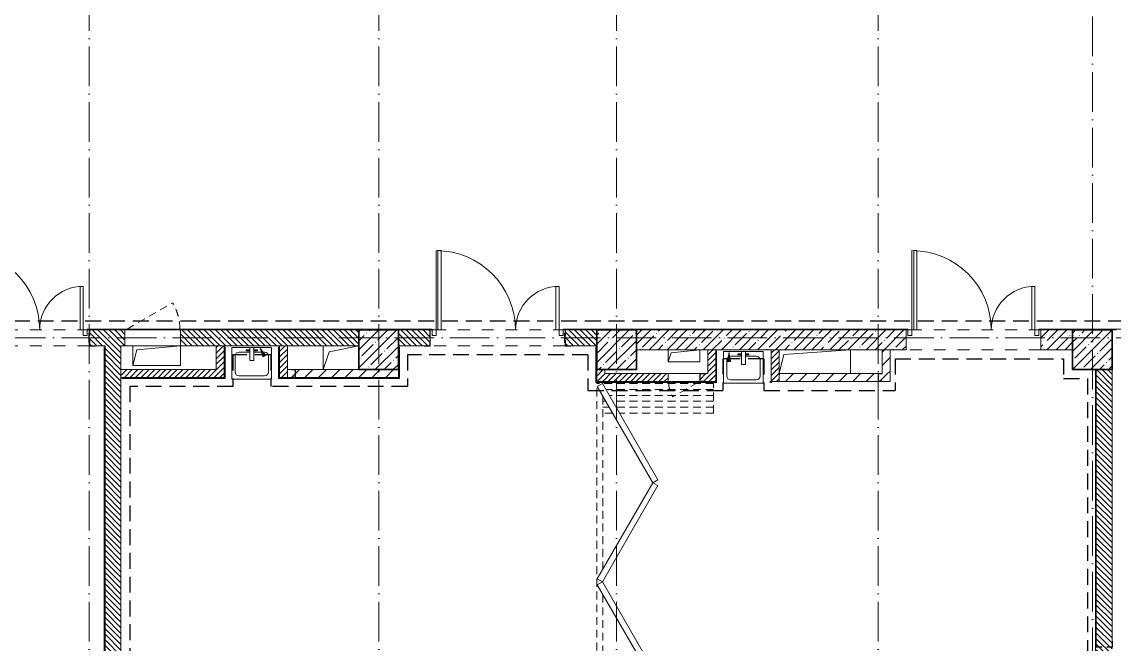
# Model space of a CAD drawing. Header units: millimetres. Extents: x -213536 to 1564669, y -45299 to 942238.
# Drawn here: x 462966 to 476741, y 505940 to 513787 of the extents above; entities that cross this region are included whole.
import ezdxf

# ---------------------------------------------------------------- set-up
doc = ezdxf.new("R2010")
doc.units = ezdxf.units.MM
for name, pattern in [('200_ШТРИХ__ш1_п0_6_', [160, 100, -60]), ('200_ШТРИХ_ш1п0_6_', [160, 100, -60]), ('50_200_ШТРИХ_1Т_ш5_п1_п1_', [700, 500, -100, 0, -100]), ('Штрих короткий', [300, 150, -150]), ('Штриховая _2 мм - 1 мм_', [300, 200, -100])]:
    doc.linetypes.add(name, pattern=pattern)
for name, color, linetype, lineweight in [('0-1', 7, 'Continuous', 5), ('0-2', 7, 'Continuous', 9), ('3) ЖБ 4м', 3, 'Continuous', 30), ('Двери', 7, 'Continuous', 9), ('Каркас_Импост', 7, 'Continuous', 13), ('Несущие колонны', 7, 'Continuous', 9), ('Несущие колонны-1', 7, 'Continuous', 35), ('Обобщенные модели', 7, 'Continuous', 9), ('Окна', 7, 'Continuous', 9), ('Оси-2', 7, '50_200_ШТРИХ_1Т_ш5_п1_п1_', 9), ('Открывание в плане-1', 7, '200_ШТРИХ__ш1_п0_6_', 9), ('Открывание в плане-2', 7, '200_ШТРИХ_ш1п0_6_', 9), ('Перемычка-1', 7, 'Штрих короткий', 9), ('Стены-1', 7, 'Continuous', 13), ('Текстовые примечания', 7, 'Continuous', 9), ('Штриховка разреза-1', 7, 'Continuous', 9), ('Элементы узлов-2', 7, 'Continuous', 9)]:
    doc.layers.add(name, color=color, linetype=linetype, lineweight=lineweight)
doc.layers.add('Сантехнические приборы-1', color=7, linetype='Continuous', lineweight=9, true_color=0xaaaaaa)
doc.layers.add('СТ-1_1', color=7, linetype='Штриховая _2 мм - 1 мм_', lineweight=90, true_color=0x888888)
doc.layers.get('0-2').off()
pattern_1 = [(135, (0, 0), (-35.35534, -35.35534), [])]
pattern_2 = [(45, (0, 0), (-35.35534, 35.35534), [])]
pattern_3 = [(45, (0, 0), (-84.85281, 84.85281), [])]

# ---------------------------------------------------------------- blocks, each defined once
blk = doc.blocks.new('Ос 3 эт верх часть')
at = {"layer": 'Оси-2'}
for p, q in [((463816, 535177.6), (463816, 499613)), ((467466, 535177.6), (467466, 499613)), ((470466, 535177.6), (470466, 499613)), ((473766, 535177.6), (473766, 499613)), ((476466, 534856), (476466, 499613)), ((535374.3, 509802.4), (426847.2, 509802.4))]:
    blk.add_line(p, q, dxfattribs=at)
blk = doc.blocks.new('BSC_Колонна _Прямоугольная - 500х500-V6-АИ2_03_План отделки стен 3-го этажа _Часть 1_')
at = {"layer": 'Несущие колонны'}
h = blk.add_hatch(dxfattribs=at)
h.set_pattern_fill('FP_12', color=256, style=0, pattern_type=2)
h.set_pattern_definition([(45, (-38300, -64750), (-114.04925, 114.04925), []), (45, (-38185.95, -64750), (-114.04925, 114.04925), [201.613, -40.323, 3.353, -36.97])])
h.paths.add_polyline_path([(-250, -250), (250, -250), (250, 250), (-250, 250)], flags=0)
at = {"layer": 'Несущие колонны-1'}
for p, q in [((250, 250), (-250, 250)), ((-250, 250), (-250, -250)), ((250, -250), (250, 250)), ((-250, -250), (250, -250))]:
    blk.add_line(p, q, dxfattribs=at)
blk = doc.blocks.new('BSC_Колонна _Прямоугольная - 500х500-V8-АИ2_03_План отделки стен 3-го этажа _Часть 1_')
at = {"layer": 'Несущие колонны'}
h = blk.add_hatch(dxfattribs=at)
h.set_pattern_fill('FP_14', color=256, style=0, pattern_type=2)
h.set_pattern_definition([(45, (-47300, -64750), (-114.04925, 114.04925), []), (45, (-47185.95, -64750), (-114.04925, 114.04925), [201.613, -40.323, 3.353, -36.97])])
h.paths.add_polyline_path([(-250, -250), (250, -250), (250, 250), (-250, 250)], flags=0)
at = {"layer": 'Несущие колонны-1'}
for p, q in [((250, 250), (-250, 250)), ((-250, 250), (-250, -250)), ((250, -250), (250, 250)), ((-250, -250), (250, -250))]:
    blk.add_line(p, q, dxfattribs=at)
blk = doc.blocks.new('BSC_Колонна _Прямоугольная - 500х500-V34-АИ2_03_План отделки стен 3-го этажа _Часть 1_')
at = {"layer": 'Несущие колонны'}
h = blk.add_hatch(dxfattribs=at)
h.set_pattern_fill('FP_40', color=256, style=0, pattern_type=2)
h.set_pattern_definition([(45, (-41300, -64750), (-114.04925, 114.04925), []), (45, (-41185.95, -64750), (-114.04925, 114.04925), [201.613, -40.323, 3.353, -36.97])])
h.paths.add_polyline_path([(-250, -250), (250, -250), (250, 250), (-250, 250)], flags=0)
at = {"layer": 'Несущие колонны-1'}
for p, q in [((250, 250), (-250, 250)), ((-250, 250), (-250, -250)), ((250, -250), (250, 250)), ((-250, -250), (250, -250))]:
    blk.add_line(p, q, dxfattribs=at)
blk = doc.blocks.new('DOR__перегородка__Прямоугольная - Вн_ДПГ_6800х3300h-29275894-АИ2_03_План отделки стен 3-го этажа _Часть 1_')
at = {"layer": 'Каркас_Импост'}
for p, q in [((1213, 772), (1, 72)), ((39, 7), (1251, 707)), ((1251, 707), (1213, 772)), ((1288, 772), (1251, 707)), ((1251, 707), (2463, 7)), ((2501, 72), (1288, 772)), ((3713, 772), (2500, 72)), ((2538, 7), (3750, 707)), ((3750, 707), (3713, 772)), ((3787, 772), (3749, 707)), ((3749, 707), (4962, 7)), ((4999, 72), (3787, 772)), ((6212, 772), (5000, 72)), ((5037, 7), (6250, 707)), ((6250, 707), (6212, 772)), ((1, 72), (39, 7)), ((2463, 7), (2501, 72)), ((2500, 72), (2538, 7)), ((4962, 7), (4999, 72)), ((5000, 72), (5037, 7))]:
    blk.add_line(p, q, dxfattribs=at)
at = {"layer": 'Открывание в плане-1'}
for p, q in [((0, 1474), (0, 0)), ((375, 1474), (0, 1474)), ((75, 1474), (75, 114)), ((150, 1474), (150, 158)), ((225, 1474), (225, 201)), ((300, 1474), (300, 244)), ((375, 1474), (375, 288)), ((300, 158), (300, 75)), ((375, 201), (375, 75)), ((7, 75), (0, 75)), ((6725, 0), (0, 0)), ((2345, 75), (157, 75)), ((225, 114), (225, 75)), ((2506, 75), (2495, 75)), ((4843, 75), (2656, 75)), ((5006, 75), (4993, 75)), ((6725, 75), (5156, 75)), ((6800, 75), (6745, 75)), ((6800, 75), (6800, 20))]:
    blk.add_line(p, q, dxfattribs=at)
blk = doc.blocks.new('Проем_Дверь_Прямоугольный - 1700х2400h_дверные проемы-28475523-АИ2_03_План отделки стен 3-го этажа _Часть 1_')
at = {"layer": 'Перемычка-1'}
for p, q in [((850, 125), (-850, 125)), ((850, -125), (-850, -125))]:
    blk.add_line(p, q, dxfattribs=at)
blk = doc.blocks.new('Проем_Дверь_Прямоугольный - 1700х2400h_дверные проемы-28704395-АИ2_03_План отделки стен 3-го этажа _Часть 1_')
at = {"layer": 'Перемычка-1'}
for p, q in [((850, 100), (-850, 100)), ((850, -100), (-850, -100))]:
    blk.add_line(p, q, dxfattribs=at)
blk = doc.blocks.new('SND_2D_Раковина1 - 400х300-17910372-АИ2_03_План отделки стен 3-го этажа _Часть 1_')
at = {"layer": 'Сантехнические приборы-1'}
for p, q in [((-250, -220), (-250, 180)), ((-250, 180), (250, 180)), ((-70, 150), (-25, 150)), ((-70, 135), (-70, 150)), ((-25, 180), (-25, 15)), ((25, 15), (25, 180)), ((70, 150), (25, 150)), ((70, 135), (70, 150)), ((250, 180), (250, -220)), ((-210, -130), (-210, 70)), ((-160, 120), (-25, 120)), ((-25, 135), (-70, 135)), ((-25, 15), (25, 15)), ((25, 135), (70, 135)), ((25, 120), (160, 120)), ((210, 70), (210, -130)), ((250, -220), (-250, -220)), ((160, -180), (-160, -180))]:
    blk.add_line(p, q, dxfattribs=at)
for centre, start, end in [((-160, 70), 90, 180), ((160, 70), 0, 90), ((-160, -130), 180, 270), ((160, -130), 270, 0)]:
    blk.add_arc(centre, 50, start, end, dxfattribs=at)
blk = doc.blocks.new('Дверь_Витражная_СКБ_2Ст2 - ДВВ_ДАО_СОШ_Классы-V181-АИ2_03_План отделки стен 3-го этажа _Часть 1_')
at = {"layer": 'Двери'}
for p, q in [((-775, 1035), (-775, 35)), ((775, 585), (775, 35))]:
    blk.add_line(p, q, dxfattribs=at)
for centre, radius, start, end in [((-775, 35), 1000, 360, 90), ((775, 35), 550, 90, 180)]:
    blk.add_arc(centre, radius, start, end, dxfattribs=at)
at = {"layer": 'Элементы узлов-2'}
for p, q in [((-713, 1035), (-753, 1035)), ((-753, 1035), (-753, 35)), ((-713, 35), (-713, 1035)), ((775, 585), (735, 585)), ((735, 585), (735, 35)), ((775, 35), (775, 585)), ((-825, 35), (-825, -35)), ((-775, 35), (-825, 35)), ((-775, 35), (-825, 35)), ((-825, 35), (-825, -35)), ((-775, -35), (-775, 35)), ((-775, -35), (-775, 35)), ((-753, 35), (-713, 35)), ((735, 35), (775, 35)), ((775, -35), (775, 35)), ((775, 35), (825, 35)), ((775, 35), (775, -35)), ((825, 35), (775, 35)), ((825, 35), (825, -35)), ((825, -35), (825, 35)), ((-825, -35), (-775, -35)), ((-825, -35), (-775, -35)), ((825, -35), (775, -35)), ((775, -35), (825, -35))]:
    blk.add_line(p, q, dxfattribs=at)
blk = doc.blocks.new('Фахверк_СКБ_Уголок - 200_3960-28268576-АИ2_03_План отделки стен 3-го этажа _Часть 1_')
at = {"layer": 'Обобщенные модели'}
for p, q in [((200, 156), (125, 156)), ((125, 156), (125, 81)), ((131, 81), (131, 150)), ((131, 150), (200, 150)), ((200, 150), (200, 156)), ((125, 81), (131, 81)), ((131, 19), (125, 19)), ((125, 19), (125, -56)), ((131, -50), (131, 19)), ((125, -56), (200, -56)), ((200, -50), (131, -50)), ((200, -56), (200, -50))]:
    blk.add_line(p, q, dxfattribs=at)
blk = doc.blocks.new('154_Стойка_СКБ_Уголок - СМ-2480_200-28346303-АИ2_03_План отделки стен 3-го этажа _Часть 1_')
at = {"layer": 'Обобщенные модели'}
for p, q in [((125, 156), (125, 81)), ((200, 156), (125, 156)), ((131, 81), (131, 150)), ((131, 150), (200, 150)), ((200, 150), (200, 156)), ((125, 81), (131, 81)), ((131, 19), (125, 19)), ((125, 19), (125, -56)), ((131, -50), (131, 19)), ((125, -56), (200, -56)), ((200, -50), (131, -50)), ((200, -56), (200, -50))]:
    blk.add_line(p, q, dxfattribs=at)
blk = doc.blocks.new('Стойка_Влож_Полоса боковая - Полоса-28213942-АИ2_03_План отделки стен 3-го этажа _Часть 1_')
at = {"layer": 'Обобщенные модели'}
for p, q in [((-5, 60), (0, 60)), ((-5, -60), (-5, 60)), ((0, 31), (0, -31)), ((0, -60), (-5, -60))]:
    blk.add_line(p, q, dxfattribs=at)
blk = doc.blocks.new('Фахверк_СКБ_Уголок - 200_3550-28267367-АИ2_03_План отделки стен 3-го этажа _Часть 1_')
at = {"layer": 'Обобщенные модели'}
for p, q in [((200, 156), (125, 156)), ((125, 156), (125, 81)), ((131, 81), (131, 150)), ((131, 150), (200, 150)), ((200, 150), (200, 156)), ((125, 81), (131, 81)), ((131, 19), (125, 19)), ((125, 19), (125, -56)), ((131, -50), (131, 19)), ((125, -56), (200, -56)), ((200, -50), (131, -50)), ((200, -56), (200, -50))]:
    blk.add_line(p, q, dxfattribs=at)
blk = doc.blocks.new('AR_Отверстие Ниша - Лючок-32405595-АИ2_03_План отделки стен 3-го этажа _Часть 1_')
at = {"layer": 'Окна'}
for p, q in [((-200, 50), (200, 50)), ((200, 50), (200, -50)), ((200, -50), (-200, -50))]:
    blk.add_line(p, q, dxfattribs=at)
blk = doc.blocks.new('Л_Общий_Лючок - Лючок-V196-АИ2_03_План отделки стен 3-го этажа _Часть 1_')
at = {"layer": 'Окна'}
for p, q in [((-24, 0), (-24, -6)), ((0, 0), (-24, 0)), ((424, 0), (424, -6)), ((-24, -6), (424, -6))]:
    blk.add_line(p, q, dxfattribs=at)
at = {"layer": 'Открывание в плане-2'}
blk.add_line((373, -12), (58, -194), dxfattribs=at)
blk.add_arc((394, 0), 388, 181.7811, 210, dxfattribs=at)
blk = doc.blocks.new('AR_Отверстие Ниша - Лючок-36918136-АИ2_03_План отделки стен 3-го этажа _Часть 1_')
at = {"layer": 'Окна'}
for p, q in [((-350, 100), (350, 100)), ((-350, -100), (-350, 100)), ((350, 100), (350, -100)), ((350, -100), (-350, -100))]:
    blk.add_line(p, q, dxfattribs=at)
blk = doc.blocks.new('Л_Общий_Лючок - Лючок-29741595-АИ2_03_План отделки стен 3-го этажа _Часть 1_')
at = {"layer": 'Окна'}
for p, q in [((-24, 0), (-24, -6)), ((0, 0), (-24, 0)), ((724, 0), (700, 0)), ((724, 0), (724, -6)), ((-24, -6), (724, -6))]:
    blk.add_line(p, q, dxfattribs=at)
at = {"layer": 'Открывание в плане-2'}
blk.add_line((673, -12), (98, -344), dxfattribs=at)
blk.add_arc((694, 0), 688, 181.0022, 210, dxfattribs=at)
blk = doc.blocks.new('154_Фахверк_СКБ_Швеллер - Тип_100_3960-28331862-АИ2_03_План отделки стен 3-го этажа _Часть 1_')
at = {"layer": 'Обобщенные модели'}
for p, q in [((175, 50), (125, 50)), ((125, 50), (125, -50)), ((128, 47), (175, 47)), ((128, -47), (128, 47)), ((175, 47), (175, 50)), ((125, -50), (175, -50)), ((175, -47), (128, -47)), ((175, -50), (175, -47))]:
    blk.add_line(p, q, dxfattribs=at)
blk = doc.blocks.new('AR_Отверстие прямоугольное _в плите_ - AR_Отверстие прямоугольное _в плите_-30459225-АИ2_03_План отделки стен 3-го этажа _Часть 1_')
at = {"layer": 'Обобщенные модели'}
for p, q in [((-200, 75), (-200, -75)), ((-200, -75), (-163, 37)), ((-163, 37), (200, 75)), ((200, -75), (200, 75)), ((-200, -75), (200, -75))]:
    blk.add_line(p, q, dxfattribs=at)
blk = doc.blocks.new('AR_Отверстие прямоугольное _в плите_ - AR_Отверстие прямоугольное _в плите_-30459255-АИ2_03_План отделки стен 3-го этажа _Часть 1_')
at = {"layer": 'Обобщенные модели'}
for p, q in [((-300, 125), (-300, -125)), ((-300, -125), (-250, 75)), ((-250, 75), (300, 125)), ((300, -125), (300, 125)), ((-300, -125), (300, -125))]:
    blk.add_line(p, q, dxfattribs=at)
blk = doc.blocks.new('AR_Отверстие прямоугольное _в плите_ - AR_Отверстие прямоугольное _в плите_-V239-АИ2_03_План отделки стен 3-го этажа _Часть 1_')
at = {"layer": 'Обобщенные модели'}
for p, q in [((-225, 150), (-225, -150)), ((-150, 75), (225, 150)), ((-225, -150), (-150, 75))]:
    blk.add_line(p, q, dxfattribs=at)
blk = doc.blocks.new('AR_Отверстие прямоугольное _в плите_ - AR_Отверстие прямоугольное _в плите_-V240-АИ2_03_План отделки стен 3-го этажа _Часть 1_')
at = {"layer": 'Обобщенные модели'}
for p, q in [((-390, 90), (450, 150)), ((450, -150), (450, 150)), ((-450, -150), (-390, 90))]:
    blk.add_line(p, q, dxfattribs=at)
blk = doc.blocks.new('154_Фахверк_СКБ_Швеллер - Тип_100_3960_зеркало-36793856-АИ2_03_План отделки стен 3-го этажа _Часть 1_')
at = {"layer": 'Обобщенные модели'}
for p, q in [((175, 50), (125, 50)), ((125, 50), (125, -50)), ((128, 47), (175, 47)), ((128, -47), (128, 47)), ((175, 47), (175, 50)), ((125, -50), (175, -50)), ((175, -47), (128, -47)), ((175, -50), (175, -47))]:
    blk.add_line(p, q, dxfattribs=at)
blk = doc.blocks.new('0125-Р-ОО-Ш2-АР-о_23_10_2024_rvt-1-АИ2_03_План отделки стен 3-го этажа _Часть 1_')
at = {"layer": 'Штриховка разреза-1'}
h = blk.add_hatch(dxfattribs=at)
h.set_pattern_fill('FP_1', color=256, style=0, pattern_type=2)
h.set_pattern_definition(pattern_1)
h.paths.add_polyline_path([(38050, 64800), (38050, 65000), (35800, 64999), (35800, 64800), (37036, 64800)], flags=0)
h.paths.add_polyline_path([(34656, 64800), (35100, 64800), (35100, 65000), (34656, 65000), (34656, 64931), (34650, 64931), (34650, 64869), (34656, 64869), (34656, 64840)], flags=0)
h.paths.add_polyline_path([(32875, 64800), (32944, 64800), (32944, 64869), (32950, 64869), (32950, 64931), (32944, 64931), (32944, 65000), (32550, 65000), (32550, 64800), (32744, 64800)], flags=0)
h = blk.add_hatch(dxfattribs=at)
h.set_pattern_fill('FP_1', color=256, style=0, pattern_type=2)
h.set_pattern_definition(pattern_1)
h.paths.add_polyline_path([(40656, 64800), (41050, 64800), (41050, 65000), (40656, 65000), (40656, 64931), (40650, 64931), (40650, 64869), (40656, 64869), (40656, 64840)], flags=0)
h.paths.add_polyline_path([(38944, 64800), (38944, 64869), (38950, 64869), (38950, 64931), (38944, 64931), (38944, 65000), (38550, 65000), (38550, 64800), (38875, 64800)], flags=0)
h = blk.add_hatch(dxfattribs=at)
h.set_pattern_fill('FP_2', color=256, style=0, pattern_type=2)
h.set_pattern_definition([(45, (0, 0), (-114.04925, 114.04925), []), (45, (114.05, 0), (-114.04925, 114.04925), [201.612, -40.322, 3.353, -36.97])])
h.paths.add_polyline_path([(47050, 64750), (47050, 65000), (46650, 65000), (46650, 64750)], flags=0)
h.paths.add_polyline_path([(44573, 64750), (44950, 64750), (44950, 65000), (41550, 65000), (41550, 64750), (42689, 64750)], flags=0)
h = blk.add_hatch(dxfattribs=at)
h.set_pattern_fill('FP_1', color=256, style=0, pattern_type=2)
h.set_pattern_definition(pattern_1)
h.paths.add_polyline_path([(34850, 57250), (35050, 57250), (35050, 60750), (34981, 60750), (34981, 60756), (35050, 60756), (35050, 64800), (34850, 64800), (34850, 60756), (34919, 60756), (34919, 60750), (34850, 60750), (34850, 57470)], flags=0)
h = blk.add_hatch(dxfattribs=at)
h.set_pattern_fill('FP_38', color=256, style=0, pattern_type=2)
h.set_pattern_definition(pattern_2)
h.paths.add_polyline_path([(36350, 64400), (36350, 64800), (36250, 64800), (36250, 64400)], flags=0)
h = blk.add_hatch(dxfattribs=at)
h.set_pattern_fill('FP_38', color=256, style=0, pattern_type=2)
h.set_pattern_definition(pattern_2)
h.paths.add_polyline_path([(37150, 64400), (37150, 64800), (37050, 64800), (37050, 64400)], flags=0)
h = blk.add_hatch(dxfattribs=at)
h.set_pattern_fill('FP_38', color=256, style=0, pattern_type=2)
h.set_pattern_definition(pattern_2)
h.paths.add_polyline_path([(42550, 64450), (42550, 64750), (42450, 64750), (42450, 64450)], flags=0)
h = blk.add_hatch(dxfattribs=at)
h.set_pattern_fill('FP_38', color=256, style=0, pattern_type=2)
h.set_pattern_definition(pattern_2)
h.paths.add_polyline_path([(43350, 64350), (43350, 64750), (43250, 64750), (43250, 64350)], flags=0)
h = blk.add_hatch(dxfattribs=at)
h.set_pattern_fill('FP_121', color=256, style=0, pattern_type=2)
h.set_pattern_definition(pattern_3)
h.paths.add_polyline_path([(44750, 64450), (44750, 64750), (44650, 64750), (44650, 64450)], flags=0)
h = blk.add_hatch(dxfattribs=at)
h.set_pattern_fill('FP_38', color=256, style=0, pattern_type=2)
h.set_pattern_definition(pattern_2)
h.paths.add_polyline_path([(35050, 64400), (36250, 64400), (36250, 64500), (35050, 64500)], flags=0)
h = blk.add_hatch(dxfattribs=at)
h.set_pattern_fill('FP_121', color=256, style=0, pattern_type=2)
h.set_pattern_definition(pattern_3)
h.paths.add_polyline_path([(37200, 64400), (37200, 64403), (37247, 64403), (37247, 64497), (37200, 64497), (37200, 64500), (37150, 64500), (37150, 64400)], flags=0)
h.paths.add_polyline_path([(38550, 64400), (38550, 64500), (37250, 64500), (37250, 64400), (38050, 64400)], flags=0)
h = blk.add_hatch(dxfattribs=at)
h.set_pattern_fill('FP_38', color=256, style=0, pattern_type=2)
h.set_pattern_definition(pattern_2)
h.paths.add_polyline_path([(41150, 64350), (41150, 64500), (41050, 64500), (41050, 64350)], flags=0)
h = blk.add_hatch(dxfattribs=at)
h.set_pattern_fill('FP_1', color=256, style=0, pattern_type=2)
h.set_pattern_definition(pattern_1)
h.paths.add_polyline_path([(47550, 57500), (47550, 61000), (47481, 61000), (47481, 61006), (47550, 61006), (47550, 64500), (47350, 64500), (47350, 61006), (47419, 61006), (47419, 61000), (47350, 61000), (47350, 57500), (47400, 57500)], flags=0)
h = blk.add_hatch(dxfattribs=at)
h.set_pattern_fill('FP_38', color=256, style=0, pattern_type=2)
h.set_pattern_definition(pattern_2)
h.paths.add_polyline_path([(42550, 64350), (42550, 64450), (42400, 64450), (42400, 64447), (42353, 64447), (42353, 64353), (42400, 64353), (42400, 64350)], flags=0)
h.paths.add_polyline_path([(41926, 64350), (41950, 64351), (41950, 64450), (41150, 64450), (41150, 64350)], flags=0)
h = blk.add_hatch(dxfattribs=at)
h.set_pattern_fill('FP_121', color=256, style=0, pattern_type=2)
h.set_pattern_definition(pattern_3)
h.paths.add_polyline_path([(43350, 64350), (44600, 64350), (44600, 64450), (43350, 64450)], flags=0)
h.paths.add_polyline_path([(44650, 64350), (44750, 64350), (44750, 64450), (44650, 64450), (44650, 64447), (44603, 64446), (44603, 64353), (44650, 64353)], flags=0)
at = {"layer": 'Стены-1'}
for p, q in [((35076, 65000), (34725, 65000)), ((38050, 65000), (35824, 65000)), ((38875, 65000), (38550, 65000)), ((38950, 64869), (38950, 64931)), ((41050, 65000), (40725, 65000)), ((44950, 65000), (41550, 65000)), ((44950, 64750), (44950, 65000)), ((47050, 65000), (46650, 65000)), ((46650, 65000), (46650, 64750)), ((34725, 64800), (34850, 64800)), ((34850, 64800), (34850, 60825)), ((35050, 60825), (35050, 64800)), ((35050, 64800), (35100, 64800)), ((35800, 64800), (38050, 64800)), ((36350, 64800), (36250, 64800)), ((36250, 64800), (36250, 64500)), ((36350, 64400), (36350, 64800)), ((37150, 64800), (37050, 64800)), ((37050, 64800), (37050, 64400)), ((37150, 64400), (37150, 64800)), ((38550, 64800), (38875, 64800)), ((40725, 64800), (41050, 64800)), ((41550, 64750), (44950, 64750)), ((42550, 64750), (42450, 64750)), ((42450, 64750), (42450, 64450)), ((42550, 64450), (42550, 64750)), ((43350, 64750), (43250, 64750)), ((43250, 64750), (43250, 64350)), ((43350, 64350), (43350, 64750)), ((44750, 64750), (44650, 64750)), ((44650, 64750), (44650, 64450)), ((44750, 64450), (44750, 64750)), ((46650, 64750), (47050, 64750)), ((36250, 64500), (35050, 64500)), ((35050, 64500), (35050, 64400)), ((37200, 64500), (37150, 64500)), ((37150, 64500), (37150, 64400)), ((38050, 64500), (37250, 64500)), ((38550, 64400), (38550, 64500)), ((41050, 64500), (41050, 64350)), ((41150, 64450), (41150, 64500)), ((47350, 64500), (47350, 61075)), ((47550, 61075), (47550, 64500)), ((35050, 64400), (36250, 64400)), ((36250, 64400), (36350, 64400)), ((37050, 64400), (37150, 64400)), ((37150, 64400), (37200, 64400)), ((37250, 64400), (38550, 64400)), ((41050, 64350), (41150, 64350)), ((41950, 64450), (41150, 64450)), ((41150, 64350), (41926, 64350)), ((42450, 64450), (42400, 64450)), ((42400, 64350), (42550, 64350)), ((42550, 64350), (42550, 64450)), ((43250, 64350), (43350, 64350)), ((44600, 64450), (43350, 64450)), ((43350, 64450), (43350, 64350)), ((43350, 64350), (44600, 64350)), ((44650, 64350), (44750, 64350)), ((44750, 64350), (44750, 64450))]:
    blk.add_line(p, q, dxfattribs=at)
at = {"layer": '0-2'}
for name, p in [('Дверь_Витражная_СКБ_2Ст2 - ДВВ_ДАО_СОШ_Классы-V181-АИ2_03_План отделки стен 3-го этажа _Часть 1_', (33800, 64965)), ('Дверь_Витражная_СКБ_2Ст2 - ДВВ_ДАО_СОШ_Классы-V181-АИ2_03_План отделки стен 3-го этажа _Часть 1_', (39800, 64965)), ('Дверь_Витражная_СКБ_2Ст2 - ДВВ_ДАО_СОШ_Классы-V181-АИ2_03_План отделки стен 3-го этажа _Часть 1_', (45800, 64965)), ('Проем_Дверь_Прямоугольный - 1700х2400h_дверные проемы-28704395-АИ2_03_План отделки стен 3-го этажа _Часть 1_', (33800, 64900)), ('Стойка_Влож_Полоса боковая - Полоса-28213942-АИ2_03_План отделки стен 3-го этажа _Часть 1_', (34650, 64900)), ('154_Стойка_СКБ_Уголок - СМ-2480_200-28346303-АИ2_03_План отделки стен 3-го этажа _Часть 1_', (34525, 64850)), ('AR_Отверстие Ниша - Лючок-36918136-АИ2_03_План отделки стен 3-го этажа _Часть 1_', (35450, 64900)), ('BSC_Колонна _Прямоугольная - 500х500-V6-АИ2_03_План отделки стен 3-го этажа _Часть 1_', (38300, 64750)), ('Проем_Дверь_Прямоугольный - 1700х2400h_дверные проемы-28704395-АИ2_03_План отделки стен 3-го этажа _Часть 1_', (39800, 64900)), ('Стойка_Влож_Полоса боковая - Полоса-28213942-АИ2_03_План отделки стен 3-го этажа _Часть 1_', (40650, 64900)), ('154_Стойка_СКБ_Уголок - СМ-2480_200-28346303-АИ2_03_План отделки стен 3-го этажа _Часть 1_', (40525, 64850)), ('BSC_Колонна _Прямоугольная - 500х500-V34-АИ2_03_План отделки стен 3-го этажа _Часть 1_', (41300, 64750)), ('Проем_Дверь_Прямоугольный - 1700х2400h_дверные проемы-28475523-АИ2_03_План отделки стен 3-го этажа _Часть 1_', (45800, 64875)), ('BSC_Колонна _Прямоугольная - 500х500-V8-АИ2_03_План отделки стен 3-го этажа _Часть 1_', (47300, 64750)), ('AR_Отверстие прямоугольное _в плите_ - AR_Отверстие прямоугольное _в плите_-30459255-АИ2_03_План отделки стен 3-го этажа _Часть 1_', (35500, 64675)), ('SND_2D_Раковина1 - 400х300-17910372-АИ2_03_План отделки стен 3-го этажа _Часть 1_', (36700, 64600)), ('AR_Отверстие прямоугольное _в плите_ - AR_Отверстие прямоугольное _в плите_-V239-АИ2_03_План отделки стен 3-го этажа _Часть 1_', (37825, 64650)), ('AR_Отверстие прямоугольное _в плите_ - AR_Отверстие прямоугольное _в плите_-30459225-АИ2_03_План отделки стен 3-го этажа _Часть 1_', (42150, 64675)), ('AR_Отверстие прямоугольное _в плите_ - AR_Отверстие прямоугольное _в плите_-V240-АИ2_03_План отделки стен 3-го этажа _Часть 1_', (43800, 64600)), ('SND_2D_Раковина1 - 400х300-17910372-АИ2_03_План отделки стен 3-го этажа _Часть 1_', (42900, 64550)), ('Л_Общий_Лючок - Лючок-V196-АИ2_03_План отделки стен 3-го этажа _Часть 1_', (41950, 64350)), ('154_Фахверк_СКБ_Швеллер - Тип_100_3960-28331862-АИ2_03_План отделки стен 3-го этажа _Часть 1_', (42225, 64400)), ('154_Фахверк_СКБ_Швеллер - Тип_100_3960_зеркало-36793856-АИ2_03_План отделки стен 3-го этажа _Часть 1_', (44475, 64400))]:
    blk.add_blockref(name, p, dxfattribs=at)
for name, p, rotation in [('Л_Общий_Лючок - Лючок-29741595-АИ2_03_План отделки стен 3-го этажа _Часть 1_', (35800, 65000), 180), ('Фахверк_СКБ_Уголок - 200_3960-28268576-АИ2_03_План отделки стен 3-го этажа _Часть 1_', (39075, 64950), 180), ('154_Фахверк_СКБ_Швеллер - Тип_100_3960_зеркало-36793856-АИ2_03_План отделки стен 3-го этажа _Часть 1_', (37375, 64450), 180), ('AR_Отверстие Ниша - Лючок-32405595-АИ2_03_План отделки стен 3-го этажа _Часть 1_', (42150, 64400), 180), ('DOR__перегородка__Прямоугольная - Вн_ДПГ_6800х3300h-29275894-АИ2_03_План отделки стен 3-го этажа _Часть 1_', (41050, 64325), 270.0000000000002), ('Фахверк_СКБ_Уголок - 200_3550-28267367-АИ2_03_План отделки стен 3-го этажа _Часть 1_', (47500, 60875), 89.99999999999993)]:
    blk.add_blockref(name, p, dxfattribs=dict(at, rotation=rotation))
blk = doc.blocks.new('101_Уголок настенный вертикальный_Металл-ПМЮ-02_ - Металл-ПМЮ-02-20891566-АИ2_03_План отделки стен 3-го этажа _Часть 1_')
at = {"layer": 'Обобщенные модели'}
for p, q in [((145, 8), (125, 8)), ((125, 8), (125, -12)), ((127, -12), (127, 6)), ((127, 6), (145, 6)), ((145, 6), (145, 8)), ((125, -12), (127, -12))]:
    blk.add_line(p, q, dxfattribs=at)
blk = doc.blocks.new('3этВверх')
at = {"layer": 'Текстовые примечания'}
for points in [[(465957, 509701), (466003, 509555), (466050, 509580)], [(471884, 509647), (471858, 509497), (471911, 509497)]]:
    blk.add_hatch(color=256, dxfattribs=at).paths.add_polyline_path(points, flags=0)
at = {"layer": 'СТ-1_1', "lineweight": 25}
for p, q in [((498466, 510014), (455328, 510014)), ((465628, 509590), (465628, 509190)), ((466104, 509590), (465628, 509590)), ((466104, 509590), (466104, 509190)), ((470104, 509590), (467828, 509590)), ((467828, 509590), (467828, 509190)), ((470104, 509590), (470104, 509140)), ((471804, 509540), (471804, 509140)), ((472324, 509540), (471804, 509540)), ((472324, 509540), (472324, 509140)), ((473978, 509540), (476104, 509540)), ((473978, 509540), (473978, 509140)), ((476104, 509540), (476104, 509290)), ((476104, 509290), (476404, 509290)), ((476404, 509290), (476404, 502514)), ((465628, 509190), (464328, 509190)), ((464328, 509190), (464328, 502264)), ((467828, 509190), (466104, 509190)), ((470104, 509140), (471804, 509140)), ((472324, 509140), (473978, 509140))]:
    blk.add_line(p, q, dxfattribs=at)
at = {"layer": 'Стены-1'}
for p, q in [((468141, 509914), (463791, 509914)), ((463791, 509914), (463791, 509902)), ((463791, 509902), (463816, 509902)), ((463891, 509902), (464242, 509902)), ((464990, 509902), (467216, 509902)), ((467716, 509902), (468041, 509902)), ((468116, 509902), (468141, 509902)), ((468141, 509902), (468141, 509914)), ((474141, 509914), (469791, 509914)), ((469791, 509914), (469791, 509902)), ((469791, 509902), (469816, 509902)), ((469891, 509902), (470216, 509902)), ((470716, 509902), (474141, 509902)), ((474141, 509902), (474141, 509914)), ((477691, 509914), (475791, 509914)), ((475791, 509914), (475791, 509902)), ((475791, 509902), (476216, 509902)), ((476716, 509902), (476766, 509902)), ((464004, 509690), (464004, 502164)), ((464016, 505727), (464016, 509690)), ((465516, 509690), (465516, 509302)), ((465528, 509290), (465528, 509690)), ((466204, 509690), (466204, 509302)), ((466216, 509302), (466216, 509690)), ((467728, 509290), (467728, 509690)), ((470216, 509702), (470204, 509702)), ((470204, 509690), (470204, 509240)), ((471716, 509640), (471716, 509252)), ((471728, 509240), (471728, 509640)), ((467716, 509402), (467716, 509302)), ((470216, 509252), (470216, 509402)), ((476516, 505977), (476516, 509402)), ((465516, 509302), (464216, 509302)), ((464216, 509302), (464216, 509290)), ((464228, 509290), (465528, 509290)), ((466204, 509302), (466204, 509290)), ((466204, 509290), (467728, 509290)), ((466366, 509302), (466216, 509302)), ((467716, 509302), (466416, 509302)), ((476504, 509390), (476504, 502414)), ((470204, 509240), (471728, 509240)), ((471092, 509252), (470216, 509252)), ((471716, 509252), (471566, 509252))]:
    blk.add_line(p, q, dxfattribs=at)
at = {"layer": '0-1'}
blk.add_blockref('0125-Р-ОО-Ш2-АР-о_23_10_2024_rvt-1-АИ2_03_План отделки стен 3-го этажа _Часть 1_', (429166, 444902), dxfattribs=at)
at = {"layer": 'Обобщенные модели', "rotation": 89.99999999999937}
blk.add_blockref('101_Уголок настенный вертикальный_Металл-ПМЮ-02_ - Металл-ПМЮ-02-20891566-АИ2_03_План отделки стен 3-го этажа _Часть 1_', (472410, 509113), dxfattribs=at)

msp = doc.modelspace()

# ---------------------------------------------------------------- block references
at = {"color": 5, "lineweight": 30}
msp.add_blockref('Ос 3 эт верх часть', (0, 0), dxfattribs=at)
at = {"layer": '3) ЖБ 4м'}
msp.add_blockref('3этВверх', (0, 0), dxfattribs=at)

doc.saveas('drawing.dxf')
